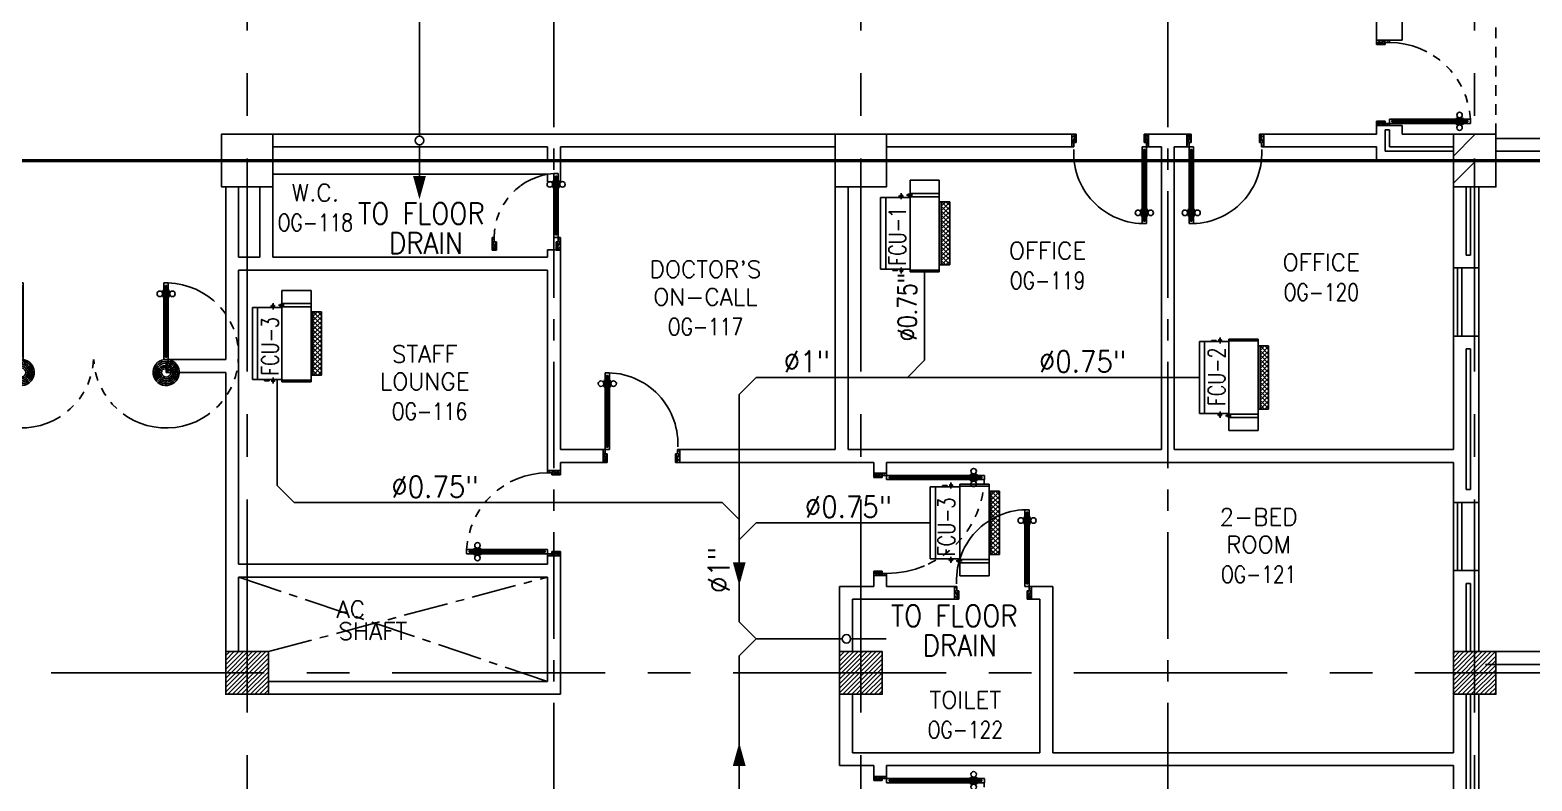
# Model space of a CAD drawing. Extents: x 417866242 to 417866469, y 43498047 to 43498124.
# Drawn here: x 417866441.41 to 417866459.03, y 43498073.92 to 43498082.73 of the extents above; entities that cross this region are included whole.
import ezdxf
from ezdxf.enums import TextEntityAlignment as Align

# ---------------------------------------------------------------- set-up
doc = ezdxf.new("R2010")
doc.units = 0
doc.header["$MEASUREMENT"] = 0
for name, pattern in [('CENTER', [2, 1.25, -0.25, 0.25, -0.25]), ('CENTER2', [1.125, 0.75, -0.125, 0.125, -0.125]), ('CENTERX2', [4, 2.5, -0.5, 0.5, -0.5]), ('HIDDEN', [0.375, 0.25, -0.125]), ('HIDDEN2', [0.1875, 0.125, -0.0625])]:
    doc.linetypes.add(name, pattern=pattern)
doc.layers.get('0').update_dxf_attribs({"linetype": 'CONTINUOUS'})
for name, color, linetype in [('AC-CD', 6, 'CONTINUOUS'), ('AC-TEXT', 2, 'CONTINUOUS'), ('AXES', 11, 'CENTERX2'), ('AXES1', 11, 'CENTER'), ('COL', 11, 'CONTINUOUS'), ('DOOR', 11, 'CONTINUOUS'), ('EJ', 11, 'CONTINUOUS'), ('FCU', 6, 'CONTINUOUS'), ('HAT', 11, 'CONTINUOUS'), ('INSUL', 11, 'CONTINUOUS'), ('M-TEXT', 2, 'CONTINUOUS'), ('P-SOLIDWASTE', 6, 'CONTINUOUS'), ('PROJ-L', 11, 'CONTINUOUS'), ('RM-NAME', 11, 'CONTINUOUS'), ('RM-NO', 11, 'CONTINUOUS'), ('ROOF', 11, 'CONTINUOUS'), ('STR', 11, 'CONTINUOUS'), ('WALL', 11, 'CONTINUOUS'), ('WIN', 11, 'CONTINUOUS')]:
    doc.layers.add(name, color=color, linetype=linetype)
doc.styles.add('ROMANS', font='ROMANS.shx', dxfattribs={"width": 0.6})

# ---------------------------------------------------------------- blocks, each defined once
blk = doc.blocks.new('DOOR90')
at = {"layer": 'DOOR', "color": 7, "linetype": 'ByBlock'}
for p, q in [((-150, 0), (0, 0)), ((-150, 0), (-150, -25)), ((0, -50), (-114, 0)), ((0, -50), (-40, 0)), ((0, -50), (0, 0)), ((-1000, -25), (-1050, -25)), ((-1050, -75), (-1050, -25)), ((-1050, -25), (-1050, -75)), ((-1000, -75), (-1050, -75)), ((-1000, -42), (-1020, -42)), ((-1020, -42), (-1020, -58)), ((-1000, -58), (-1020, -58)), ((-1000, -25), (-1000, -42)), ((-1000, -58), (-1000, -75)), ((-878, -18), (-968, -18)), ((-968, -25), (-968, -18)), ((-968, -75), (-968, -82)), ((-878, -82), (-968, -82)), ((-955, -9), (-890, -9)), ((-955, -18), (-955, -9)), ((-955, -18), (-890, -18)), ((-955, -82), (-890, -82)), ((-955, -82), (-955, -91)), ((-955, -91), (-890, -91)), ((-890, -18), (-890, -9)), ((-890, -82), (-890, -91)), ((-878, -25), (-878, -18)), ((-878, -75), (-878, -82)), ((-200, -25), (-150, -25)), ((-200, -42), (-200, -25)), ((-180, -42), (-200, -42)), ((-200, -58), (-180, -58)), ((-200, -75), (-200, -58)), ((-150, -75), (-200, -75)), ((-180, -58), (-180, -42)), ((-150, -25), (-100, -25)), ((-150, -75), (-150, -25)), ((-100, -25), (-100, -50)), ((0, -50), (-100, -37)), ((-100, -50), (0, -50)), ((-150, -875), (-100, -875)), ((-150, -900), (-150, -875)), ((0, -850), (-114, -900)), ((-100, -875), (-100, -850)), ((0, -850), (-100, -863)), ((-100, -850), (0, -850)), ((0, -850), (-40, -900)), ((0, -850), (0, -900)), ((-150, -900), (0, -900)), ((0, -900), (-150, -900))]:
    blk.add_line(p, q, dxfattribs=at)
at = {"layer": 'DOOR', "linetype": 'ByBlock'}
for p, q in [((-200, -25), (-1000, -25)), ((-200, -42), (-1000, -42)), ((-200, -58), (-1000, -58)), ((-1000, -75), (-200, -75))]:
    blk.add_line(p, q, dxfattribs=at)
at = {"layer": 'DOOR', "color": 7, "linetype": 'ByBlock'}
for centre in [(-923, 24), (-923, -124)]:
    blk.add_circle(centre, 32.4, dxfattribs=at)
for centre, radius, start, end in [((0, -50), 154, 161.1053, 166.2858), ((0, -50), 94.4, 148.0182, 180), ((0, -50), 134, 158.1598, 169.28), ((0, -50), 114, 154.0838, 167.3774), ((0, -50), 74.4, 137.7764, 180), ((0, -50), 54.4, 113.2074, 180), ((0, -50), 34.4, 90, 180), ((0, -50), 14.4, 90, 180), ((0, -850), 134, 190.72, 201.8402), ((0, -850), 94.4, 180, 211.9818), ((0, -850), 74.4, 180, 222.2236), ((0, -850), 54.4, 180, 246.7926), ((0, -850), 34.4, 180, 270), ((0, -850), 14.4, 180, 270), ((0, -850), 154, 193.7142, 198.8947)]:
    blk.add_arc(centre, radius, start, end, dxfattribs=at)
at = {"layer": 'DOOR', "linetype": 'HIDDEN', "ltscale": 0.5}
blk.add_arc((-222, -50), 828, 178.2701, 275.003, dxfattribs=at)
blk = doc.blocks.new('*X84')
at = {"color": 0}
for p, q in [((253128, 139850), (253628, 140350)), ((253129, 139903), (253575, 140350)), ((253129, 139956), (253522, 140350)), ((253129, 140009), (253469, 140350)), ((253129, 140062), (253416, 140350)), ((253129, 140115), (253363, 140350)), ((253129, 140168), (253310, 140350)), ((253129, 140221), (253257, 140350)), ((253129, 140274), (253204, 140350)), ((253129, 140327), (253151, 140350)), ((253181, 139850), (253629, 140297)), ((253234, 139850), (253629, 140244)), ((253287, 139850), (253629, 140191)), ((253340, 139850), (253629, 140138)), ((253393, 139850), (253629, 140085)), ((253446, 139850), (253629, 140032)), ((253499, 139850), (253629, 139979)), ((253553, 139850), (253629, 139926)), ((253606, 139850), (253629, 139873))]:
    blk.add_line(p, q, dxfattribs=at)
blk = doc.blocks.new('COL50')
at = {"layer": 'COL'}
blk.add_lwpolyline([(-250, 250), (-250, -250), (250, -250), (250, 250)], close=True, dxfattribs=at)
blk = doc.blocks.new('DOOR100')
at = {"layer": 'DOOR', "color": 7, "linetype": 'ByBlock'}
for p, q in [((-75, 1250), (-75, 1300)), ((-75, 1300), (-25, 1300)), ((-25, 1300), (-75, 1300)), ((-58, 1250), (-75, 1250)), ((-58, 1250), (-58, 1270)), ((-42, 1270), (-58, 1270)), ((-42, 1250), (-42, 1270)), ((-25, 1250), (-42, 1250)), ((-25, 1250), (-25, 1300)), ((-91, 1205), (-91, 1140)), ((-82, 1205), (-91, 1205)), ((-82, 1140), (-91, 1140)), ((-82, 1128), (-82, 1218)), ((-75, 1218), (-82, 1218)), ((-82, 1205), (-82, 1140)), ((-75, 1128), (-82, 1128)), ((-25, 1218), (-18, 1218)), ((-25, 1128), (-18, 1128)), ((-18, 1128), (-18, 1218)), ((-18, 1205), (-18, 1140)), ((-18, 1205), (-9, 1205)), ((-18, 1140), (-9, 1140)), ((-9, 1205), (-9, 1140)), ((-75, 200), (-58, 200)), ((-75, 150), (-75, 200)), ((-58, 200), (-58, 180)), ((-58, 180), (-42, 180)), ((-42, 200), (-25, 200)), ((-42, 180), (-42, 200)), ((-25, 200), (-25, 150)), ((-1200, 0), (-1200, 150)), ((-1200, 150), (-1175, 150)), ((-1200, 150), (-1200, 0)), ((-1150, 0), (-1200, 114)), ((-1150, 0), (-1200, 40)), ((-1150, 0), (-1200, 0)), ((-1175, 150), (-1175, 100)), ((-1175, 100), (-1150, 100)), ((-1150, 0), (-1163, 100)), ((-1150, 100), (-1150, 0)), ((-75, 150), (-25, 150)), ((-50, 0), (0, 114)), ((-50, 100), (-50, 0)), ((-50, 0), (-37, 100)), ((-25, 100), (-50, 100)), ((-50, 0), (0, 40)), ((-50, 0), (0, 0)), ((0, 150), (-25, 150)), ((-25, 150), (-25, 100)), ((0, 0), (0, 150)), ((0, 150), (0, 0))]:
    blk.add_line(p, q, dxfattribs=at)
at = {"layer": 'DOOR', "linetype": 'ByBlock'}
for p, q in [((-75, 1250), (-75, 200)), ((-58, 200), (-58, 1250)), ((-42, 200), (-42, 1250)), ((-25, 200), (-25, 1250))]:
    blk.add_line(p, q, dxfattribs=at)
at = {"layer": 'DOOR', "color": 7, "linetype": 'ByBlock'}
for centre in [(-124, 1173), (24, 1173)]:
    blk.add_circle(centre, 32.4, dxfattribs=at)
at = {"layer": 'DOOR', "linetype": 'HIDDEN', "ltscale": 0.5}
blk.add_arc((-25, 150), 1150, 90, 180, dxfattribs=at)
at = {"layer": 'DOOR', "color": 7, "linetype": 'ByBlock'}
for centre, radius, start, end in [((-1150, 0), 154, 103.7142, 108.8947), ((-1150, 0), 134, 100.72, 111.8402), ((-1150, 0), 94.4, 90, 121.9818), ((-1150, 0), 74.4, 90, 132.2236), ((-1150, 0), 54.4, 90, 156.7926), ((-1150, 0), 34.4, 90, 180), ((-1150, 0), 14.4, 90, 180), ((-50, 0), 94.4, 58.0182, 90), ((-50, 0), 74.4, 47.7764, 90), ((-50, 0), 54.4, 23.2074, 90), ((-50, 0), 34.4, 0, 90), ((-50, 0), 14.4, 0, 90), ((-50, 0), 134, 68.1598, 79.28), ((-50, 0), 114, 64.0838, 77.3774), ((-50, 0), 154, 71.1053, 76.2858)]:
    blk.add_arc(centre, radius, start, end, dxfattribs=at)
blk = doc.blocks.new('C5')
at = {"layer": 'HAT', "linetype": 'ByBlock'}
h = blk.add_hatch(dxfattribs=at)
h.set_pattern_fill('ANSI31', color=256, scale=300, style=0)
h.set_pattern_definition([(45, (-223356.182, -51411.005), (-26.516504, 26.516504), [])])
h.paths.add_polyline_path([(300, 300), (0, 300), (0, 0), (300, 0)])
h.paths.add_polyline_path([(600, 300), (300, 300), (300, 0), (600, 0)])
at = {"layer": 'COL'}
blk.add_lwpolyline([(600, 300), (0, 300), (0, 0), (600, 0)], close=True, dxfattribs=at)
blk = doc.blocks.new('DOOR80')
at = {"layer": 'DOOR', "color": 7, "linetype": 'ByBlock'}
for p, q in [((-150, 800), (0, 800)), ((-150, 800), (-150, 775)), ((0, 800), (-150, 800)), ((-150, 775), (-100, 775)), ((0, 750), (-114, 800)), ((-100, 775), (-100, 750)), ((0, 750), (-100, 763)), ((-100, 750), (0, 750)), ((0, 750), (-40, 800)), ((0, 750), (0, 800)), ((-850, 75), (-900, 75)), ((-900, 75), (-900, 25)), ((-900, 25), (-900, 75)), ((-850, 25), (-900, 25)), ((-850, 58), (-870, 58)), ((-870, 42), (-870, 58)), ((-850, 42), (-870, 42)), ((-850, 58), (-850, 75)), ((-850, 25), (-850, 42)), ((-727, 82), (-817, 82)), ((-817, 75), (-817, 82)), ((-817, 25), (-817, 18)), ((-727, 18), (-817, 18)), ((-805, 91), (-740, 91)), ((-805, 82), (-805, 91)), ((-805, 82), (-740, 82)), ((-805, 18), (-740, 18)), ((-805, 18), (-805, 9)), ((-805, 9), (-740, 9)), ((-740, 82), (-740, 91)), ((-740, 18), (-740, 9)), ((-727, 75), (-727, 82)), ((-727, 25), (-727, 18)), ((-150, 75), (-200, 75)), ((-200, 75), (-200, 58)), ((-200, 58), (-180, 58)), ((-180, 42), (-200, 42)), ((-200, 42), (-200, 25)), ((-200, 25), (-150, 25)), ((-180, 58), (-180, 42)), ((-150, 75), (-150, 25)), ((-150, 25), (-100, 25)), ((-150, 0), (-150, 25)), ((0, 0), (-150, 0)), ((0, 50), (-114, 0)), ((-100, 25), (-100, 50)), ((0, 50), (-100, 37)), ((-100, 50), (0, 50)), ((0, 50), (-40, 0)), ((0, 50), (0, 0))]:
    blk.add_line(p, q, dxfattribs=at)
at = {"layer": 'DOOR', "linetype": 'ByBlock'}
for p, q in [((-850, 75), (-200, 75)), ((-200, 58), (-850, 58)), ((-200, 42), (-850, 42)), ((-200, 25), (-850, 25))]:
    blk.add_line(p, q, dxfattribs=at)
at = {"layer": 'DOOR', "color": 7, "linetype": 'ByBlock'}
for centre in [(-772, 124), (-772, -24)]:
    blk.add_circle(centre, 32.4, dxfattribs=at)
at = {"layer": 'DOOR', "linetype": 'HIDDEN', "ltscale": 0.5}
blk.add_arc((-149, 23), 752, 90.0695, 176.0204, dxfattribs=at)
at = {"layer": 'DOOR', "color": 7, "linetype": 'ByBlock'}
for centre, radius, start, end in [((0, 750), 154, 161.1053, 166.2858), ((0, 750), 134, 158.1598, 169.28), ((0, 750), 94.4, 148.0182, 180), ((0, 750), 74.4, 137.7764, 180), ((0, 750), 54.4, 113.2074, 180), ((0, 750), 34.4, 90, 180), ((0, 750), 14.4, 90, 180), ((0, 50), 154, 193.7142, 198.8947), ((0, 50), 134, 190.72, 201.8402), ((0, 50), 114, 192.6226, 205.9162), ((0, 50), 94.4, 180, 211.9818), ((0, 50), 74.4, 180, 222.2236), ((0, 50), 54.4, 180, 246.7926), ((0, 50), 34.4, 180, 270), ((0, 50), 14.4, 180, 270)]:
    blk.add_arc(centre, radius, start, end, dxfattribs=at)
blk = doc.blocks.new('*X83')
at = {"color": 0}
for p, q in [((245929, 139863), (246416, 140350)), ((245929, 139916), (246363, 140350)), ((245929, 139969), (246310, 140350)), ((245929, 140022), (246257, 140350)), ((245929, 140075), (246204, 140350)), ((245929, 140128), (246151, 140350)), ((245929, 140181), (246098, 140350)), ((245929, 140234), (246045, 140350)), ((245929, 140287), (245991, 140350)), ((245929, 140340), (245938, 140350)), ((245969, 139850), (246429, 140310)), ((246022, 139850), (246429, 140256)), ((246075, 139850), (246429, 140203)), ((246128, 139850), (246429, 140150)), ((246181, 139850), (246429, 140097)), ((246234, 139850), (246429, 140044)), ((246287, 139850), (246429, 139991)), ((246340, 139850), (246429, 139938)), ((246393, 139850), (246429, 139885))]:
    blk.add_line(p, q, dxfattribs=at)
blk = doc.blocks.new('*X58')
at = {"color": 0}
for p, q in [((238729, 139875), (239203, 140350)), ((238729, 139928), (239150, 140350)), ((238729, 139981), (239097, 140350)), ((238729, 140034), (239044, 140350)), ((238729, 140087), (238991, 140350)), ((238729, 140140), (238938, 140350)), ((238729, 140193), (238885, 140350)), ((238729, 140246), (238832, 140350)), ((238729, 140299), (238779, 140350)), ((238756, 139850), (239229, 140322)), ((238809, 139850), (239229, 140269)), ((238862, 139850), (239229, 140216)), ((238915, 139850), (239229, 140163)), ((238968, 139850), (239229, 140110)), ((239021, 139850), (239229, 140057)), ((239074, 139850), (239229, 140004)), ((239128, 139850), (239229, 139951)), ((239181, 139850), (239229, 139898))]:
    blk.add_line(p, q, dxfattribs=at)
blk = doc.blocks.new('DOOR-10')
at = {"layer": 'DOOR', "color": 0, "linetype": 'ByBlock'}
for p, q in [((-26, 1100), (-76, 1100)), ((-76, 1100), (-26, 1100)), ((-76, 1050), (-76, 1100)), ((-43, 1070), (-59, 1070)), ((-59, 1050), (-59, 1070)), ((-43, 1050), (-43, 1070)), ((-26, 1050), (-26, 1100)), ((-83, 1005), (-92, 1005)), ((-92, 1005), (-92, 940)), ((-83, 940), (-92, 940)), ((-76, 1018), (-83, 1018)), ((-83, 928), (-83, 1018)), ((-83, 1005), (-83, 940)), ((-76, 928), (-83, 928)), ((-59, 1050), (-76, 1050)), ((-26, 1050), (-43, 1050)), ((-26, 1018), (-18, 1018)), ((-26, 928), (-18, 928)), ((-18, 928), (-18, 1018)), ((-18, 1005), (-9, 1005)), ((-18, 1005), (-18, 940)), ((-18, 940), (-9, 940)), ((-9, 1005), (-9, 940)), ((-76, 200), (-59, 200)), ((-76, 150), (-76, 200)), ((-59, 200), (-59, 180)), ((-59, 180), (-43, 180)), ((-43, 200), (-26, 200)), ((-43, 180), (-43, 200)), ((-26, 200), (-26, 150)), ((-1001, 0), (-1001, 150)), ((-1001, 150), (-976, 150)), ((-1001, 150), (-1001, 0)), ((-951, 0), (-1001, 0)), ((-976, 150), (-976, 100)), ((-976, 100), (-951, 100)), ((-951, 100), (-951, 0)), ((-76, 150), (-26, 150)), ((-51, 100), (-51, 0)), ((-26, 100), (-51, 100)), ((-51, 0), (-1, 0)), ((-1, 150), (-26, 150)), ((-26, 150), (-26, 100))]:
    blk.add_line(p, q, dxfattribs=at)
at = {"layer": 'DOOR', "linetype": 'ByBlock'}
for p, q in [((-76, 1050), (-76, 200)), ((-59, 200), (-59, 1050)), ((-43, 200), (-43, 1050)), ((-26, 200), (-26, 1050))]:
    blk.add_line(p, q, dxfattribs=at)
at = {"layer": 'DOOR', "color": 9, "linetype": 'ByBlock'}
for p, q in [((-951, 0), (-1001, 114)), ((-951, 0), (-1001, 40)), ((-951, 0), (-964, 100)), ((-51, 0), (-1, 114)), ((-51, 0), (-37, 100)), ((-51, 0), (-1, 40)), ((-1, 0), (-1, 150))]:
    blk.add_line(p, q, dxfattribs=at)
at = {"layer": 'DOOR', "color": 0, "linetype": 'ByBlock'}
for centre in [(-124, 973), (23, 973)]:
    blk.add_circle(centre, 32.4, dxfattribs=at)
at = {"layer": 'DOOR', "linetype": 'HIDDEN', "ltscale": 0.5}
blk.add_arc((-23, 149), 952, 93.1482, 179.9482, dxfattribs=at)
at = {"layer": 'DOOR', "color": 9, "linetype": 'ByBlock'}
for centre, radius, start, end in [((-951, 0), 154, 103.7142, 108.8947), ((-951, 0), 134, 100.72, 111.8402), ((-951, 0), 94.4, 90, 121.9818), ((-951, 0), 74.4, 90, 132.2236), ((-951, 0), 54.4, 90, 156.7926), ((-951, 0), 34.4, 90, 180), ((-951, 0), 14.4, 90, 180), ((-51, 0), 94.4, 58.0182, 90), ((-51, 0), 74.4, 47.7764, 90), ((-51, 0), 54.4, 23.2074, 90), ((-51, 0), 34.4, 0, 90), ((-51, 0), 14.4, 0, 90), ((-51, 0), 134, 68.1598, 79.28), ((-51, 0), 114, 64.0838, 77.3774), ((-51, 0), 154, 71.1053, 76.2858)]:
    blk.add_arc(centre, radius, start, end, dxfattribs=at)
blk = doc.blocks.new('A$C272A55A0')
at = {"layer": 'DOOR', "color": 0, "linetype": 'ByBlock'}
for p, q in [((0, 900), (0, 1050)), ((50, 1050), (0, 1050)), ((0, 900), (25, 900)), ((25, 950), (50, 950)), ((25, 900), (25, 950)), ((75, 900), (25, 900)), ((25, 850), (25, 900)), ((50, 950), (50, 1050)), ((75, 900), (75, 850)), ((1725, 900), (1775, 900)), ((1725, 900), (1725, 850)), ((1750, 950), (1750, 1050)), ((1750, 1050), (1800, 1050)), ((1775, 950), (1750, 950)), ((1775, 900), (1775, 950)), ((1800, 900), (1775, 900)), ((1775, 850), (1775, 900)), ((1800, 1050), (1800, 900)), ((42, 850), (25, 850)), ((58, 870), (42, 870)), ((42, 870), (42, 850)), ((58, 850), (58, 870)), ((75, 850), (58, 850)), ((1725, 850), (1742, 850)), ((1742, 870), (1758, 870)), ((1742, 850), (1742, 870)), ((1758, 870), (1758, 850)), ((1758, 850), (1775, 850)), ((25, 50), (42, 50)), ((25, 50), (25, 0)), ((25, 0), (75, 0)), ((75, 0), (25, 0)), ((42, 50), (42, 30)), ((42, 30), (58, 30)), ((58, 50), (75, 50)), ((58, 50), (58, 30)), ((75, 50), (75, 0)), ((1718, 160), (1709, 160)), ((1709, 95), (1709, 160)), ((1718, 95), (1709, 95)), ((1725, 173), (1718, 173)), ((1718, 173), (1718, 83)), ((1718, 95), (1718, 160)), ((1725, 83), (1718, 83)), ((1742, 50), (1725, 50)), ((1725, 50), (1725, 0)), ((1775, 0), (1725, 0)), ((1725, 0), (1775, 0)), ((1742, 50), (1742, 30)), ((1758, 30), (1742, 30)), ((1775, 50), (1758, 50)), ((1758, 50), (1758, 30)), ((1775, 173), (1782, 173)), ((1775, 83), (1782, 83)), ((1775, 50), (1775, 0)), ((1782, 173), (1782, 83)), ((1782, 160), (1791, 160)), ((1782, 95), (1782, 160)), ((1782, 95), (1791, 95)), ((1791, 95), (1791, 160))]:
    blk.add_line(p, q, dxfattribs=at)
at = {"layer": 'DOOR', "color": 9, "linetype": 'ByBlock'}
for p, q in [((50, 1050), (0, 1010)), ((50, 1050), (0, 937)), ((50, 1050), (37, 950)), ((1750, 1050), (1800, 1010)), ((1750, 1050), (1800, 937)), ((1750, 1050), (1763, 950))]:
    blk.add_line(p, q, dxfattribs=at)
at = {"layer": 'DOOR', "linetype": 'ByBlock'}
for p, q in [((25, 850), (25, 50)), ((42, 850), (42, 50)), ((58, 850), (58, 50)), ((75, 50), (75, 850)), ((1725, 50), (1725, 850)), ((1742, 850), (1742, 50)), ((1758, 850), (1758, 50)), ((1775, 850), (1775, 50))]:
    blk.add_line(p, q, dxfattribs=at)
at = {"layer": 'DOOR', "color": 0, "linetype": 'ByBlock'}
for centre in [(1676, 128), (1824, 128)]:
    blk.add_circle(centre, 32.4, dxfattribs=at)
at = {"layer": 'DOOR', "color": 9, "linetype": 'ByBlock'}
for centre, radius, start, end in [((50, 1050), 54.4, 203.2074, 270), ((50, 1050), 74.4, 227.7764, 270), ((50, 1050), 94.4, 238.0182, 270), ((50, 1050), 114, 244.0838, 257.3774), ((50, 1050), 134, 248.1598, 259.28), ((50, 1050), 154, 251.1053, 256.2858), ((50, 1050), 34.4, 180, 270), ((50, 1050), 14.4, 180, 270), ((1750, 1050), 14.4, 270, 0), ((1750, 1050), 34.4, 270, 0), ((1750, 1050), 54.4, 270, 336.7926), ((1750, 1050), 74.4, 270, 312.2236), ((1750, 1050), 94.4, 270, 301.9818), ((1750, 1050), 114, 282.6226, 295.9162), ((1750, 1050), 134, 280.72, 291.8402), ((1750, 1050), 154, 283.7142, 288.8947)]:
    blk.add_arc(centre, radius, start, end, dxfattribs=at)
at = {"layer": 'DOOR', "linetype": 'HIDDEN', "ltscale": 0.5}
for centre, start, end in [((50, 851), 268.3174, 3.2965), ((1750, 851), 176.7035, 271.6826)]:
    blk.add_arc(centre, 851, start, end, dxfattribs=at)
at = {"layer": 'WALL', "linetype": 'ByBlock'}
blk.add_line((1800, 900), (1800, 1050), dxfattribs=at)
blk = doc.blocks.new('*X12')
at = {"color": 0}
for p, q in [((16890, -2467), (16943, -2414)), ((16890, -2520), (16990, -2420)), ((16990, -2565), (16890, -2465)), ((16990, -2512), (16892, -2414)), ((16990, -2459), (16945, -2414)), ((16890, -2573), (16990, -2473)), ((16990, -2619), (16890, -2519)), ((16890, -2626), (16990, -2526)), ((16990, -2672), (16890, -2572)), ((16890, -2679), (16990, -2579)), ((16990, -2725), (16890, -2625)), ((16890, -2732), (16990, -2632)), ((16990, -2778), (16890, -2678)), ((16890, -2785), (16990, -2685)), ((16990, -2831), (16890, -2731)), ((16890, -2838), (16990, -2738)), ((16990, -2884), (16890, -2784)), ((16890, -2891), (16990, -2791)), ((16990, -2937), (16890, -2837)), ((16890, -2944), (16990, -2844)), ((16990, -2990), (16890, -2890)), ((16890, -2997), (16990, -2897)), ((16990, -3043), (16890, -2943)), ((16890, -3050), (16990, -2950)), ((16990, -3096), (16890, -2996)), ((16890, -3103), (16990, -3003)), ((16990, -3149), (16890, -3049)), ((16944, -3155), (16890, -3102)), ((16892, -3155), (16990, -3056)), ((16945, -3155), (16990, -3109))]:
    blk.add_line(p, q, dxfattribs=at)
blk = doc.blocks.new('WHE06')
at = {"color": 3}
for p, q in [((689, 622), (346, 622)), ((346, 622), (346, 469)), ((689, 469), (689, 622)), ((60, -422), (60, 422)), ((212, 437), (269, 437)), ((232, 452), (232, 422)), ((232, 452), (252, 452)), ((242, 472), (242, 399)), ((252, 452), (252, 422)), ((305, 448), (373, 448)), ((321, 458), (321, 438)), ((321, 458), (346, 458)), ((321, 438), (346, 438)), ((346, 430), (689, 430)), ((811, 371), (689, 371)), ((711, -371), (711, 371)), ((811, -371), (811, 371)), ((142, -437), (142, -422)), ((142, -437), (197, -437)), ((197, -437), (197, -422)), ((221, -437), (269, -437)), ((232, -452), (232, -422)), ((232, -452), (252, -452)), ((242, -472), (242, -399)), ((252, -452), (252, -422)), ((346, -430), (689, -430)), ((811, -371), (689, -371))]:
    blk.add_line(p, q, dxfattribs=at)
at = {"color": 6}
for p, q in [((0, -422), (0, 422)), ((0, 422), (346, 422)), ((346, 469), (346, -451)), ((689, 469), (346, 469)), ((689, -451), (689, 469)), ((0, -422), (346, -422)), ((346, -451), (689, -451))]:
    blk.add_line(p, q, dxfattribs=at)
at = {"color": 11}
blk.add_blockref('*X12', (-16179, 2784), dxfattribs=at)
blk = doc.blocks.new('*X95')
at = {"color": 0}
for p, q in [((16890, -2467), (16943, -2414)), ((16890, -2520), (16990, -2420)), ((16990, -2565), (16890, -2465)), ((16990, -2512), (16892, -2414)), ((16990, -2459), (16945, -2414)), ((16890, -2573), (16990, -2473)), ((16990, -2619), (16890, -2519)), ((16890, -2626), (16990, -2526)), ((16990, -2672), (16890, -2572)), ((16890, -2679), (16990, -2579)), ((16990, -2725), (16890, -2625)), ((16890, -2732), (16990, -2632)), ((16990, -2778), (16890, -2678)), ((16890, -2785), (16990, -2685)), ((16990, -2831), (16890, -2731)), ((16890, -2838), (16990, -2738)), ((16990, -2884), (16890, -2784)), ((16890, -2891), (16990, -2791)), ((16990, -2937), (16890, -2837)), ((16890, -2944), (16990, -2844)), ((16990, -2990), (16890, -2890)), ((16890, -2997), (16990, -2897)), ((16990, -3043), (16890, -2943)), ((16890, -3050), (16990, -2950)), ((16990, -3096), (16890, -2996)), ((16890, -3103), (16990, -3003)), ((16990, -3149), (16890, -3049)), ((16944, -3155), (16890, -3102)), ((16892, -3155), (16990, -3056)), ((16945, -3155), (16990, -3109))]:
    blk.add_line(p, q, dxfattribs=at)
blk = doc.blocks.new('RM1')
at = {"layer": 'RM-NAME', "style": 'ROMANS'}
for tag, p in [('ROOMNAME1', (0, 324)), ('ROOMNAME2', (0, 0))]:
    blk.add_attdef(tag, text='', height=200, dxfattribs=at).set_placement(p, align=Align.MIDDLE)

msp = doc.modelspace()

# ---------------------------------------------------------------- hatches: boundary and pattern name
at = {"layer": 'HAT'}
h = msp.add_hatch(dxfattribs=at)
h.set_pattern_fill('ANSI31', color=256, scale=0.3, style=0)
h.set_pattern_definition([(45, (417866125.424834, 43498030.11778), (-0.0265165043, 0.0265165043), [])])
h.paths.add_polyline_path([(417866458.361, 43498081.509), (417866458.111, 43498081.509), (417866458.111, 43498081.209), (417866458.361, 43498081.209)])
h.paths.add_polyline_path([(417866458.611, 43498081.509), (417866458.361, 43498081.509), (417866458.361, 43498081.209), (417866458.611, 43498081.209)])
h = msp.add_hatch(dxfattribs=at)
h.set_pattern_fill('ANSI31', color=256, scale=0.3, style=0)
h.set_pattern_definition([(45, (417866125.424834, 43498029.79778), (-0.0265165043, 0.0265165043), [])])
h.paths.add_polyline_path([(417866458.361, 43498081.189), (417866458.111, 43498081.189), (417866458.111, 43498080.889), (417866458.361, 43498080.889)])
h.paths.add_polyline_path([(417866458.611, 43498081.189), (417866458.361, 43498081.189), (417866458.361, 43498080.889), (417866458.611, 43498080.889)])

# ---------------------------------------------------------------- linework, layer by layer
at = {"layer": 'AC-CD'}
for p, q in [((417866445.983, 43498084.068), (417866445.983, 43498081.483)), ((417866445.983, 43498081.383), (417866445.983, 43498080.968)), ((417866451.909, 43498079.894), (417866451.909, 43498078.856)), ((417866451.709, 43498078.656), (417866451.909, 43498078.856)), ((417866444.315, 43498078.631), (417866444.315, 43498077.388)), ((417866449.734, 43498078.456), (417866449.934, 43498078.656)), ((417866455.132, 43498078.656), (417866449.934, 43498078.656)), ((417866449.734, 43498078.456), (417866449.734, 43498075.789)), ((417866444.515, 43498077.188), (417866444.315, 43498077.388)), ((417866449.534, 43498077.188), (417866444.515, 43498077.188)), ((417866449.734, 43498076.988), (417866449.534, 43498077.188)), ((417866449.734, 43498076.751), (417866449.934, 43498076.951)), ((417866451.975, 43498076.951), (417866449.934, 43498076.951)), ((417866449.734, 43498075.789), (417866449.934, 43498075.589)), ((417866449.734, 43498075.389), (417866449.934, 43498075.589)), ((417866450.941, 43498075.589), (417866449.934, 43498075.589)), ((417866451.041, 43498075.589), (417866451.456, 43498075.589)), ((417866449.734, 43498075.389), (417866449.734, 43498073.129))]:
    msp.add_line(p, q, dxfattribs=at)
for centre in [(417866445.983, 43498081.433), (417866450.991, 43498075.589)]:
    msp.add_circle(centre, 0.05, dxfattribs=at)
at = {"layer": 'AXES'}
for p, q in [((417866443.961, 43498046.724), (417866443.961, 43498123.537)), ((417866451.161, 43498046.724), (417866451.161, 43498123.537)), ((417866458.361, 43498046.724), (417866458.361, 43498123.537)), ((417866467.811, 43498081.209), (417866400.121, 43498081.209)), ((417866467.811, 43498081.189), (417866400.121, 43498081.189)), ((417866468.161, 43498075.189), (417866400.121, 43498075.189))]:
    msp.add_line(p, q, dxfattribs=at)
at = {"layer": 'AXES1'}
for p, q in [((417866447.561, 43498053.589), (417866447.561, 43498112.409)), ((417866454.761, 43498053.589), (417866454.761, 43498112.409))]:
    msp.add_line(p, q, dxfattribs=at)
at = {"layer": 'COL'}
for points in [[(417866458.111, 43498081.509), (417866458.611, 43498081.509), (417866458.611, 43498081.209), (417866458.111, 43498081.209)], [(417866458.111, 43498081.189), (417866458.611, 43498081.189), (417866458.611, 43498080.889), (417866458.111, 43498080.889)]]:
    msp.add_lwpolyline(points, close=True, dxfattribs=at)
at = {"layer": 'EJ'}
for p, q in [((417866397.415, 43498081.209), (417866458.611, 43498081.209)), ((417866397.415, 43498081.189), (417866458.611, 43498081.189))]:
    msp.add_line(p, q, dxfattribs=at)
at = {"layer": 'FCU', "color": 6}
for p, q in [((417866451.975, 43498077.373), (417866451.975, 43498076.529)), ((417866451.975, 43498077.373), (417866452.321, 43498077.373)), ((417866452.321, 43498076.482), (417866452.321, 43498077.402)), ((417866452.321, 43498077.402), (417866452.664, 43498077.402)), ((417866452.664, 43498077.402), (417866452.664, 43498076.482)), ((417866451.975, 43498076.529), (417866452.321, 43498076.529)), ((417866452.664, 43498076.482), (417866452.321, 43498076.482))]:
    msp.add_line(p, q, dxfattribs=at)
at = {"layer": 'FCU', "color": 3}
for p, q in [((417866452.036, 43498077.373), (417866452.036, 43498076.529)), ((417866452.117, 43498077.388), (417866452.117, 43498077.373)), ((417866452.117, 43498077.388), (417866452.172, 43498077.388)), ((417866452.172, 43498077.388), (417866452.172, 43498077.373)), ((417866452.197, 43498077.388), (417866452.244, 43498077.388)), ((417866452.207, 43498077.403), (417866452.227, 43498077.403)), ((417866452.207, 43498077.403), (417866452.207, 43498077.373)), ((417866452.217, 43498077.423), (417866452.217, 43498077.351)), ((417866452.227, 43498077.403), (417866452.227, 43498077.373)), ((417866452.321, 43498077.381), (417866452.664, 43498077.381)), ((417866452.787, 43498077.322), (417866452.664, 43498077.322)), ((417866452.687, 43498077.322), (417866452.687, 43498076.58)), ((417866452.787, 43498077.322), (417866452.787, 43498076.58)), ((417866452.188, 43498076.514), (417866452.244, 43498076.514)), ((417866452.207, 43498076.499), (417866452.207, 43498076.529)), ((417866452.207, 43498076.499), (417866452.227, 43498076.499)), ((417866452.217, 43498076.479), (417866452.217, 43498076.552)), ((417866452.227, 43498076.499), (417866452.227, 43498076.529)), ((417866452.28, 43498076.503), (417866452.349, 43498076.503)), ((417866452.296, 43498076.493), (417866452.296, 43498076.513)), ((417866452.296, 43498076.513), (417866452.321, 43498076.513)), ((417866452.296, 43498076.493), (417866452.321, 43498076.493)), ((417866452.321, 43498076.521), (417866452.664, 43498076.521)), ((417866452.787, 43498076.58), (417866452.664, 43498076.58)), ((417866452.321, 43498076.33), (417866452.321, 43498076.482)), ((417866452.664, 43498076.33), (417866452.321, 43498076.33)), ((417866452.664, 43498076.482), (417866452.664, 43498076.33))]:
    msp.add_line(p, q, dxfattribs=at)
at = {"layer": 'INSUL'}
for p, q in [((417866457.311, 43498081.559), (417866457.361, 43498081.559)), ((417866457.311, 43498081.309), (417866457.311, 43498081.559)), ((417866457.311, 43498081.559), (417866457.361, 43498081.559)), ((417866457.361, 43498081.359), (417866457.361, 43498081.559)), ((417866458.111, 43498081.309), (417866457.311, 43498081.309)), ((417866458.111, 43498081.359), (417866457.361, 43498081.359)), ((417866458.261, 43498080.889), (417866458.261, 43498080.089)), ((417866458.311, 43498080.889), (417866458.311, 43498080.089)), ((417866458.311, 43498080.089), (417866458.261, 43498080.089)), ((417866458.311, 43498078.989), (417866458.261, 43498078.989)), ((417866458.261, 43498078.989), (417866458.261, 43498077.339)), ((417866458.311, 43498078.989), (417866458.311, 43498077.339)), ((417866458.311, 43498077.339), (417866458.261, 43498077.339)), ((417866458.311, 43498076.239), (417866458.261, 43498076.239)), ((417866458.261, 43498075.439), (417866458.261, 43498076.239)), ((417866458.311, 43498075.439), (417866458.311, 43498076.239)), ((417866458.261, 43498074.939), (417866458.261, 43498072.139)), ((417866458.311, 43498074.939), (417866458.311, 43498072.139))]:
    msp.add_line(p, q, dxfattribs=at)
at = {"layer": 'P-SOLIDWASTE'}
for points in [[(417866445.983, 43498080.743, 0, 0.15, 0), (417866445.983, 43498081.016, 0.15, 0.15, 0)], [(417866449.734, 43498076.214, 0, 0.15, 0), (417866449.734, 43498076.487, 0.15, 0.15, 0)], [(417866451.681, 43498075.589, 0, 0.15, 0), (417866451.408, 43498075.589, 0.15, 0.15, 0)], [(417866449.734, 43498074.371, 0, 0.15, 0), (417866449.734, 43498074.099, 0.15, 0.15, 0)]]:
    msp.add_lwpolyline(points, format="xyseb", dxfattribs=at)
at = {"layer": 'PROJ-L', "linetype": 'Continuous'}
for p, q in [((417866460.637, 43498075.439), (417866458.487, 43498075.439)), ((417866460.487, 43498075.289), (417866458.487, 43498075.289))]:
    msp.add_line(p, q, dxfattribs=at)
at = {"layer": 'ROOF'}
for p, q in [((417866460.686, 43498081.459), (417866458.611, 43498081.459)), ((417866463.836, 43498081.309), (417866458.611, 43498081.309)), ((417866425.837, 43498081.209), (417866458.487, 43498081.209)), ((417866425.837, 43498081.189), (417866458.487, 43498081.189))]:
    msp.add_line(p, q, dxfattribs=at)
at = {"layer": 'STR', "linetype": 'HIDDEN2'}
msp.add_line((417866458.611, 43498084.559), (417866458.611, 43498081.509), dxfattribs=at)
at = {"layer": 'WALL'}
for p, q in [((417866457.211, 43498083.209), (417866457.211, 43498082.609)), ((417866457.511, 43498083.209), (417866457.511, 43498082.609)), ((417866457.511, 43498082.609), (417866457.211, 43498082.609)), ((417866457.211, 43498081.609), (417866457.211, 43498081.512)), ((417866457.511, 43498081.609), (417866457.211, 43498081.609)), ((417866457.211, 43498081.609), (417866457.211, 43498081.512)), ((417866457.511, 43498081.609), (417866457.211, 43498081.609)), ((417866457.511, 43498081.609), (417866457.511, 43498081.509)), ((417866457.511, 43498081.609), (417866457.511, 43498081.509)), ((417866444.111, 43498081.509), (417866450.861, 43498081.509)), ((417866451.461, 43498081.509), (417866453.636, 43498081.509)), ((417866453.636, 43498081.359), (417866453.636, 43498081.509)), ((417866454.536, 43498081.509), (417866454.986, 43498081.509)), ((417866454.536, 43498081.359), (417866454.536, 43498081.509)), ((417866454.986, 43498081.359), (417866454.986, 43498081.509)), ((417866455.886, 43498081.509), (417866457.208, 43498081.509)), ((417866455.886, 43498081.359), (417866455.886, 43498081.509)), ((417866458.111, 43498081.509), (417866457.511, 43498081.509)), ((417866457.836, 43498081.509), (417866458.111, 43498081.509)), ((417866444.261, 43498081.359), (417866447.486, 43498081.359)), ((417866447.486, 43498081.359), (417866447.486, 43498081.209)), ((417866447.636, 43498081.359), (417866447.636, 43498081.209)), ((417866447.636, 43498081.359), (417866450.861, 43498081.359)), ((417866451.461, 43498081.359), (417866453.636, 43498081.359)), ((417866454.536, 43498081.359), (417866454.686, 43498081.359)), ((417866454.686, 43498081.209), (417866454.686, 43498081.359)), ((417866454.836, 43498081.209), (417866454.836, 43498081.359)), ((417866454.836, 43498081.359), (417866454.986, 43498081.359)), ((417866455.886, 43498081.359), (417866457.208, 43498081.359)), ((417866457.211, 43498081.356), (417866457.211, 43498081.209)), ((417866444.261, 43498081.189), (417866447.486, 43498081.189)), ((417866447.636, 43498081.209), (417866447.486, 43498081.209)), ((417866447.636, 43498081.189), (417866447.486, 43498081.189)), ((417866447.636, 43498081.189), (417866447.636, 43498080.951)), ((417866454.686, 43498081.209), (417866454.836, 43498081.209)), ((417866454.686, 43498081.189), (417866454.836, 43498081.189)), ((417866454.686, 43498077.809), (417866454.686, 43498081.189)), ((417866454.836, 43498077.809), (417866454.836, 43498081.189)), ((417866457.211, 43498081.209), (417866458.111, 43498081.209)), ((417866444.261, 43498081.039), (417866447.486, 43498081.039)), ((417866447.486, 43498081.039), (417866447.486, 43498080.951)), ((417866458.111, 43498080.989), (417866458.111, 43498079.939)), ((417866443.711, 43498080.889), (417866443.711, 43498078.864)), ((417866443.861, 43498080.889), (417866443.861, 43498080.064)), ((417866444.111, 43498080.064), (417866444.111, 43498080.889)), ((417866444.261, 43498080.064), (417866444.261, 43498080.889)), ((417866450.861, 43498080.889), (417866450.861, 43498077.809)), ((417866451.011, 43498080.889), (417866451.011, 43498077.809)), ((417866458.411, 43498080.889), (417866458.411, 43498079.939)), ((417866443.861, 43498080.064), (417866444.111, 43498080.064)), ((417866444.261, 43498080.064), (417866447.486, 43498080.064)), ((417866447.486, 43498080.151), (417866447.486, 43498080.064)), ((417866447.636, 43498080.151), (417866447.636, 43498077.809)), ((417866443.861, 43498079.914), (417866447.486, 43498079.914)), ((417866443.861, 43498079.914), (417866443.861, 43498076.464)), ((417866447.486, 43498079.914), (417866447.486, 43498077.566)), ((417866458.411, 43498079.939), (417866458.111, 43498079.939)), ((417866458.411, 43498079.139), (417866458.111, 43498079.139)), ((417866458.111, 43498079.139), (417866458.111, 43498077.809)), ((417866458.411, 43498079.139), (417866458.411, 43498077.189)), ((417866443.061, 43498078.864), (417866443.711, 43498078.864)), ((417866443.061, 43498078.714), (417866443.061, 43498078.864)), ((417866443.061, 43498078.714), (417866443.711, 43498078.714)), ((417866443.711, 43498078.714), (417866443.711, 43498075.439)), ((417866447.636, 43498077.809), (417866448.136, 43498077.809)), ((417866448.136, 43498077.809), (417866448.136, 43498077.659)), ((417866449.036, 43498077.809), (417866449.036, 43498077.659)), ((417866449.036, 43498077.809), (417866450.861, 43498077.809)), ((417866451.011, 43498077.809), (417866454.686, 43498077.809)), ((417866454.836, 43498077.809), (417866458.111, 43498077.809)), ((417866447.486, 43498077.561), (417866447.486, 43498077.659)), ((417866447.636, 43498077.659), (417866447.636, 43498077.566)), ((417866447.636, 43498077.659), (417866448.136, 43498077.659)), ((417866449.036, 43498077.659), (417866451.311, 43498077.659)), ((417866451.461, 43498077.659), (417866458.111, 43498077.659)), ((417866458.111, 43498077.659), (417866458.111, 43498077.189)), ((417866458.411, 43498077.189), (417866458.111, 43498077.189)), ((417866447.486, 43498076.561), (417866447.486, 43498076.464)), ((417866447.636, 43498074.939), (417866447.636, 43498076.561)), ((417866443.86, 43498076.314), (417866443.86, 43498075.439)), ((417866447.486, 43498076.314), (417866443.86, 43498076.314)), ((417866443.861, 43498076.464), (417866447.486, 43498076.464)), ((417866447.486, 43498075.089), (417866447.486, 43498076.314)), ((417866458.411, 43498076.389), (417866458.111, 43498076.389)), ((417866458.111, 43498075.439), (417866458.111, 43498076.389)), ((417866458.411, 43498075.439), (417866458.411, 43498076.389)), ((417866450.911, 43498076.204), (417866450.911, 43498075.439)), ((417866451.311, 43498076.204), (417866450.911, 43498076.204)), ((417866452.261, 43498076.204), (417866451.461, 43498076.204)), ((417866453.411, 43498076.204), (417866453.161, 43498076.204)), ((417866451.061, 43498076.054), (417866451.061, 43498075.439)), ((417866452.261, 43498076.054), (417866451.061, 43498076.054)), ((417866453.261, 43498076.054), (417866453.161, 43498076.054)), ((417866444.211, 43498075.089), (417866447.486, 43498075.089)), ((417866447.636, 43498074.939), (417866444.211, 43498074.939)), ((417866450.911, 43498074.939), (417866450.911, 43498074.104)), ((417866451.061, 43498074.939), (417866451.061, 43498074.254)), ((417866458.111, 43498074.939), (417866458.111, 43498074.254)), ((417866458.411, 43498074.939), (417866458.411, 43498071.989)), ((417866453.261, 43498074.254), (417866451.061, 43498074.254)), ((417866458.111, 43498074.254), (417866453.411, 43498074.254)), ((417866451.311, 43498074.104), (417866450.911, 43498074.104)), ((417866458.111, 43498074.104), (417866451.461, 43498074.104)), ((417866458.111, 43498074.104), (417866458.111, 43498071.989))]:
    msp.add_line(p, q, dxfattribs=at)
at = {"layer": 'WALL', "linetype": 'ByBlock'}
for p, q in [((417866447.486, 43498080.951), (417866447.636, 43498080.951)), ((417866447.486, 43498080.151), (417866447.636, 43498080.151)), ((417866447.636, 43498077.561), (417866447.486, 43498077.561)), ((417866451.311, 43498077.531), (417866451.311, 43498077.659)), ((417866451.461, 43498077.531), (417866451.461, 43498077.659)), ((417866451.461, 43498077.531), (417866451.311, 43498077.531)), ((417866451.311, 43498076.204), (417866451.311, 43498076.331)), ((417866451.461, 43498076.331), (417866451.311, 43498076.331)), ((417866451.461, 43498076.204), (417866451.461, 43498076.331)), ((417866452.261, 43498076.054), (417866452.261, 43498076.204)), ((417866453.161, 43498076.054), (417866453.161, 43498076.204)), ((417866453.411, 43498074.254), (417866453.411, 43498076.204)), ((417866453.261, 43498074.254), (417866453.261, 43498076.054)), ((417866451.311, 43498073.976), (417866451.311, 43498074.104)), ((417866451.461, 43498073.976), (417866451.461, 43498074.104)), ((417866451.461, 43498073.976), (417866451.311, 43498073.976))]:
    msp.add_line(p, q, dxfattribs=at)
at = {"layer": 'WALL', "color": 11, "linetype": 'CENTER2', "ltscale": 0.7}
for p, q in [((417866447.486, 43498075.089), (417866443.86, 43498076.314)), ((417866444.211, 43498075.439), (417866447.486, 43498076.314))]:
    msp.add_line(p, q, dxfattribs=at)
at = {"layer": 'WALL', "linetype": 'ByBlock', "ltscale": 0.3}
for points in [[(417866443.711, 43498075.439), (417866444.211, 43498075.439), (417866444.211, 43498074.939), (417866443.711, 43498074.939)], [(417866450.911, 43498075.439), (417866451.411, 43498075.439), (417866451.411, 43498074.939), (417866450.911, 43498074.939)], [(417866458.111, 43498075.439), (417866458.611, 43498075.439), (417866458.611, 43498074.939), (417866458.111, 43498074.939)]]:
    msp.add_lwpolyline(points, close=True, dxfattribs=at)
at = {"layer": 'WALL'}
for centre, start, end in [((417866457.208, 43498081.512), 270, 0), ((417866457.208, 43498081.512), 270, 0), ((417866457.208, 43498081.356), 0, 90)]:
    msp.add_arc(centre, 0.003, start, end, dxfattribs=at)
at = {"layer": 'WIN'}
for p, q in [((417866458.111, 43498079.939), (417866458.111, 43498079.139)), ((417866458.161, 43498079.939), (417866458.161, 43498079.139)), ((417866458.211, 43498079.939), (417866458.211, 43498079.139)), ((417866458.411, 43498079.939), (417866458.411, 43498079.139)), ((417866458.111, 43498077.189), (417866458.111, 43498076.389)), ((417866458.161, 43498077.189), (417866458.161, 43498076.389)), ((417866458.211, 43498077.189), (417866458.211, 43498076.389)), ((417866458.411, 43498077.189), (417866458.411, 43498076.389))]:
    msp.add_line(p, q, dxfattribs=at)

# ---------------------------------------------------------------- block references
at = {"layer": 'COL', "linetype": 'ByBlock', "xscale": 0.0009999871253967285, "yscale": 0.001000002026557922, "zscale": 0.001}
for p in [(417866443.661, 43498081.209), (417866450.861, 43498081.209), (417866443.661, 43498080.889), (417866450.861, 43498080.889)]:
    msp.add_blockref('C5', p, dxfattribs=at)
at = {"layer": 'COL', "xscale": -0.0009999871253967285, "yscale": 0.001000002026557922, "zscale": 0.001}
for p in [(417866443.961, 43498075.189), (417866451.161, 43498075.189), (417866458.361, 43498075.189)]:
    msp.add_blockref('COL50', p, dxfattribs=at)
at = {"layer": 'DOOR', "color": 0, "linetype": 'ByBlock', "ltscale": 0.3, "yscale": 0.001000002026557922, "zscale": 0.001}
for p, xscale, rotation in [((417866457.211, 43498081.608), 0.001000002026557922, 270), ((417866447.636, 43498076.561), -0.001000002026557922, 90)]:
    msp.add_blockref('DOOR-10', p, dxfattribs=dict(at, xscale=xscale, rotation=rotation))
at = {"layer": 'DOOR', "color": 0, "linetype": 'ByBlock', "yscale": 0.001000002026557922, "zscale": 0.001}
for name, p, xscale, rotation in [('DOOR90', (417866454.536, 43498081.509), -0.001000002026557922, 270), ('DOOR90', (417866454.986, 43498081.509), 0.001000002026557922, 90), ('A$C272A55A0', (417866441.261, 43498079.764), -0.0009999871253967285, 180), ('DOOR90', (417866448.136, 43498077.659), -0.001000002026557922, 90), ('DOOR100', (417866451.311, 43498077.531), -0.001000002026557922, 270), ('DOOR90', (417866453.161, 43498076.054), 0.001000002026557922, 270), ('DOOR100', (417866451.311, 43498073.976), -0.001000002026557922, 270)]:
    msp.add_blockref(name, p, dxfattribs=dict(at, xscale=xscale, rotation=rotation))
at = {"layer": 'DOOR', "color": 7, "linetype": 'ByBlock', "xscale": -0.001000002026557922, "yscale": 0.001000002026557922, "zscale": 0.001, "rotation": 90}
msp.add_blockref('DOOR80', (417866447.636, 43498080.147), dxfattribs=at)
at = {"layer": 'FCU', "linetype": 'ByBlock', "xscale": 0.0009999871253967285, "yscale": 0.001000002026557922, "zscale": 0.001}
for p in [(417866451.392, 43498080.345), (417866444.023, 43498079.054)]:
    msp.add_blockref('WHE06', p, dxfattribs=at)
at = {"layer": 'FCU', "linetype": 'ByBlock', "xscale": -0.0009999871253967285, "yscale": 0.001000002026557922, "zscale": 0.001, "rotation": 180}
msp.add_blockref('WHE06', (417866455.132, 43498078.653), dxfattribs=at)
at = {"layer": 'FCU', "color": 11, "extrusion": (0, 0, -1), "xscale": 0.0009999871253967285, "yscale": 0.001000002026557922, "zscale": -0.001, "rotation": 180}
msp.add_blockref('*X95', (-417866435.796, 43498074.167), dxfattribs=at)
at = {"layer": 'HAT', "xscale": 0.0009999871253967285, "yscale": 0.001000002026557922, "zscale": 0.001}
for name in ['*X58', '*X83', '*X84']:
    msp.add_blockref(name, (417866204.982, 43497935.089), dxfattribs=at)
at = {"layer": 'RM-NAME'}
ref = msp.add_blockref('RM1', (417866444.761, 43498080.822), dxfattribs=dict(at, xscale=0.0009999871253967285, yscale=0.001000002026557922, zscale=0.001))
ref.add_attrib('ROOMNO', 'OG-118', dxfattribs={"layer": 'RM-NO', "height": 0.2, "style": 'ROMANS', "width": 0.8}).set_placement((417866444.761, 43498080.472), align=Align.MIDDLE)
ref.add_attrib('ROOMNAME2', 'W.C.', dxfattribs={"height": 0.2, "style": 'ROMANS'}).set_placement((417866444.761, 43498080.822), align=Align.MIDDLE)
ref = msp.add_blockref('RM1', (417866453.351, 43498080.142), dxfattribs=dict(at, xscale=0.0009999871253967285, yscale=0.001000002026557922, zscale=0.001))
ref.add_attrib('ROOMNO', 'OG-119', dxfattribs={"layer": 'RM-NO', "height": 0.2, "style": 'ROMANS', "width": 0.8}).set_placement((417866453.351, 43498079.792), align=Align.MIDDLE)
ref.add_attrib('ROOMNAME2', 'OFFICE', dxfattribs={"height": 0.2, "style": 'ROMANS'}).set_placement((417866453.351, 43498080.142), align=Align.MIDDLE)
ref = msp.add_blockref('RM1', (417866449.338, 43498079.6), dxfattribs=dict(at, xscale=0.0009999871253967285, yscale=0.001000002026557922, zscale=0.001))
ref.add_attrib('ROOMNO', 'OG-117', dxfattribs={"layer": 'RM-NO', "height": 0.2, "style": 'ROMANS', "width": 0.8}).set_placement((417866449.338, 43498079.25), align=Align.MIDDLE)
ref.add_attrib('ROOMNAME2', 'ON-CALL', dxfattribs={"height": 0.2, "style": 'ROMANS'}).set_placement((417866449.338, 43498079.6), align=Align.MIDDLE)
ref.add_attrib('ROOMNAME1', "DOCTOR'S", dxfattribs={"height": 0.2, "style": 'ROMANS'}).set_placement((417866449.338, 43498079.924), align=Align.MIDDLE)
ref = msp.add_blockref('RM1', (417866456.562, 43498080.005), dxfattribs=dict(at, xscale=0.0009999871253967285, yscale=0.001000002026557922, zscale=0.001))
ref.add_attrib('ROOMNO', 'OG-120', dxfattribs={"layer": 'RM-NO', "height": 0.2, "style": 'ROMANS', "width": 0.8}).set_placement((417866456.562, 43498079.655), align=Align.MIDDLE)
ref.add_attrib('ROOMNAME2', 'OFFICE', dxfattribs={"height": 0.2, "style": 'ROMANS'}).set_placement((417866456.562, 43498080.005), align=Align.MIDDLE)
ref = msp.add_blockref('RM1', (417866446.045, 43498078.607), dxfattribs=dict(at, xscale=0.0009999871253967285, yscale=0.001000002026557922, zscale=0.001))
ref.add_attrib('ROOMNO', ' OG-116', dxfattribs={"layer": 'RM-NO', "height": 0.2, "style": 'ROMANS', "width": 0.8}).set_placement((417866446.045, 43498078.257), align=Align.MIDDLE)
ref.add_attrib('ROOMNAME2', 'LOUNGE', dxfattribs={"height": 0.2, "style": 'ROMANS'}).set_placement((417866446.045, 43498078.607), align=Align.MIDDLE)
ref.add_attrib('ROOMNAME1', 'STAFF', dxfattribs={"height": 0.2, "style": 'ROMANS'}).set_placement((417866446.045, 43498078.93), align=Align.MIDDLE)
ref = msp.add_blockref('RM1', (417866455.827, 43498076.695), dxfattribs=dict(at, xscale=0.0009999871253967285, yscale=0.001000002026557922, zscale=0.001))
ref.add_attrib('ROOMNO', 'OG-121', dxfattribs={"layer": 'RM-NO', "height": 0.2, "style": 'ROMANS', "width": 0.8}).set_placement((417866455.827, 43498076.345), align=Align.MIDDLE)
ref.add_attrib('ROOMNAME2', 'ROOM', dxfattribs={"height": 0.2, "style": 'ROMANS'}).set_placement((417866455.827, 43498076.695), align=Align.MIDDLE)
ref.add_attrib('ROOMNAME1', '2-BED', dxfattribs={"height": 0.2, "style": 'ROMANS'}).set_placement((417866455.827, 43498077.018), align=Align.MIDDLE)
ref = msp.add_blockref('RM1', (417866452.386, 43498074.873), dxfattribs=dict(at, xscale=-0.0009999871253967285, yscale=0.001000002026557922, zscale=0.001))
ref.add_attrib('ROOMNO', 'OG-122', dxfattribs={"layer": 'RM-NO', "height": 0.2, "style": 'ROMANS', "width": 0.8}).set_placement((417866452.386, 43498074.523), align=Align.MIDDLE)
ref.add_attrib('ROOMNAME2', 'TOILET', dxfattribs={"height": 0.2, "style": 'ROMANS'}).set_placement((417866452.386, 43498074.873), align=Align.MIDDLE)

# ---------------------------------------------------------------- texts
at = {"layer": 'AC-TEXT', "style": 'ROMANS', "width": 0.9}
for s, p in [('TO FLOOR ', (417866445.263, 43498080.452)), ('DRAIN', (417866445.625, 43498080.106)), ('TO FLOOR ', (417866451.514, 43498075.733)), ('DRAIN', (417866451.886, 43498075.387))]:
    msp.add_text(s, height=0.25, dxfattribs=at).set_placement(p)
at = {"layer": 'AC-TEXT', "style": 'ROMANS'}
for s, height, width, p in [(' %%c0.75"', 0.22, 0.8, (417866451.705, 43498079.421)), (' %%c1"', 0.25, 0.9, (417866449.495, 43498076.32))]:
    msp.add_text(s, height=height, rotation=90, dxfattribs=dict(at, width=width)).set_placement(p, align=Align.MIDDLE)
at = {"layer": 'AC-TEXT', "style": 'ROMANS', "width": 0.9}
for s, p in [(' %%c1"', (417866450.449, 43498078.841)), (' %%c0.75"', (417866453.683, 43498078.841)), (' %%c0.75"', (417866446.086, 43498077.373)), (' %%c0.75"', (417866450.937, 43498077.136))]:
    msp.add_text(s, height=0.25, dxfattribs=at).set_placement(p, align=Align.MIDDLE)
at = {"layer": 'M-TEXT', "style": 'ROMANS', "width": 0.75}
for s, p in [('FCU-1', (417866451.689, 43498079.966)), ('FCU-3', (417866444.331, 43498078.674)), ('FCU-2', (417866455.434, 43498078.318)), ('FCU-3', (417866452.265, 43498076.558))]:
    msp.add_text(s, height=0.2, rotation=90, dxfattribs=at).set_placement(p)
at = {"layer": 'RM-NAME', "style": 'ROMANS'}
for s, p in [('AC', (417866445.178, 43498075.936)), ('SHAFT', (417866445.435, 43498075.679))]:
    msp.add_text(s, height=0.2, dxfattribs=at).set_placement(p, align=Align.MIDDLE)

doc.saveas('drawing.dxf')
